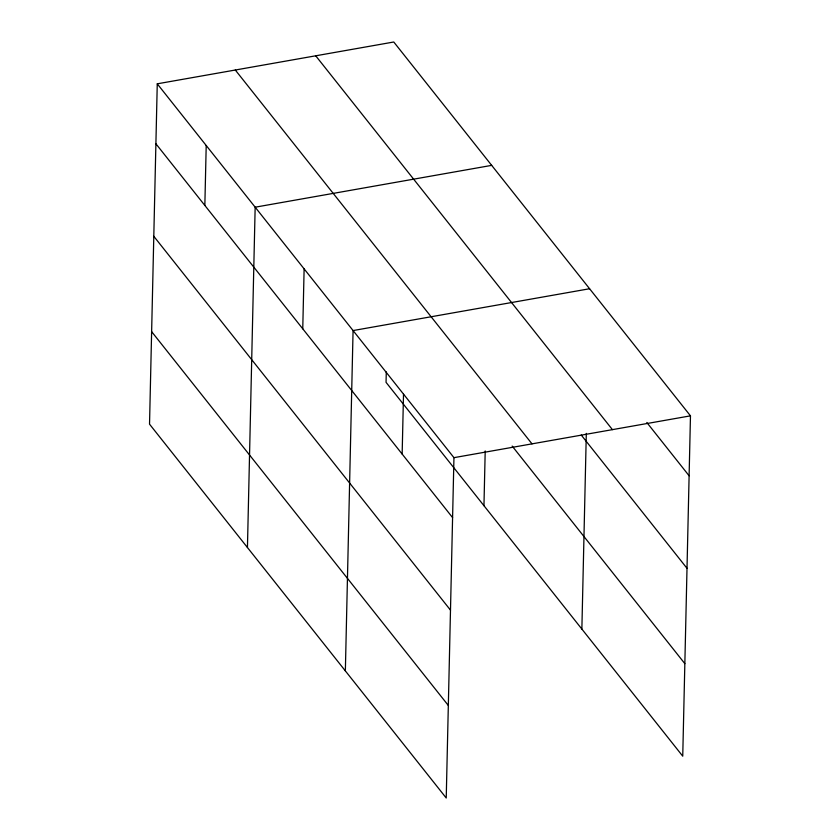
<?xml version="1.0" encoding="UTF-8"?>
<svg xmlns="http://www.w3.org/2000/svg" width="840" height="840" viewBox="0 0 840 840"><rect width="100%" height="100%" fill="white"/><g stroke="black" fill="none" stroke-linecap="round" stroke-linejoin="round"><path stroke-width="1.26" d="M157.259 83.822L149.53 424.158L446.229 798L453.947 457.663L157.259 83.822L393.771 42L690.47 415.842L682.742 756.178L386.054 382.337L386.284 371.91M204.845 205.443L206.209 145.509M247.443 547.523L255.161 207.197L491.683 165.365M302.757 328.818L304.122 268.873M345.356 670.898L353.073 330.561L589.596 288.74M402.15 454.052L403.515 394.118M483.956 505.701L485.205 450.965M581.868 629.066L586.309 433.388M453.947 457.663L690.47 415.842M646.811 422.478L689.105 475.776M315.725 55.807L612.423 429.639M581.238 435.036L687.005 568.312M235.305 70.025L532.004 443.867M512.169 446.072L684.841 663.642M155.894 143.766L452.592 517.608M153.793 236.292L450.492 610.134M151.631 331.632L448.329 705.474"/></g></svg>
